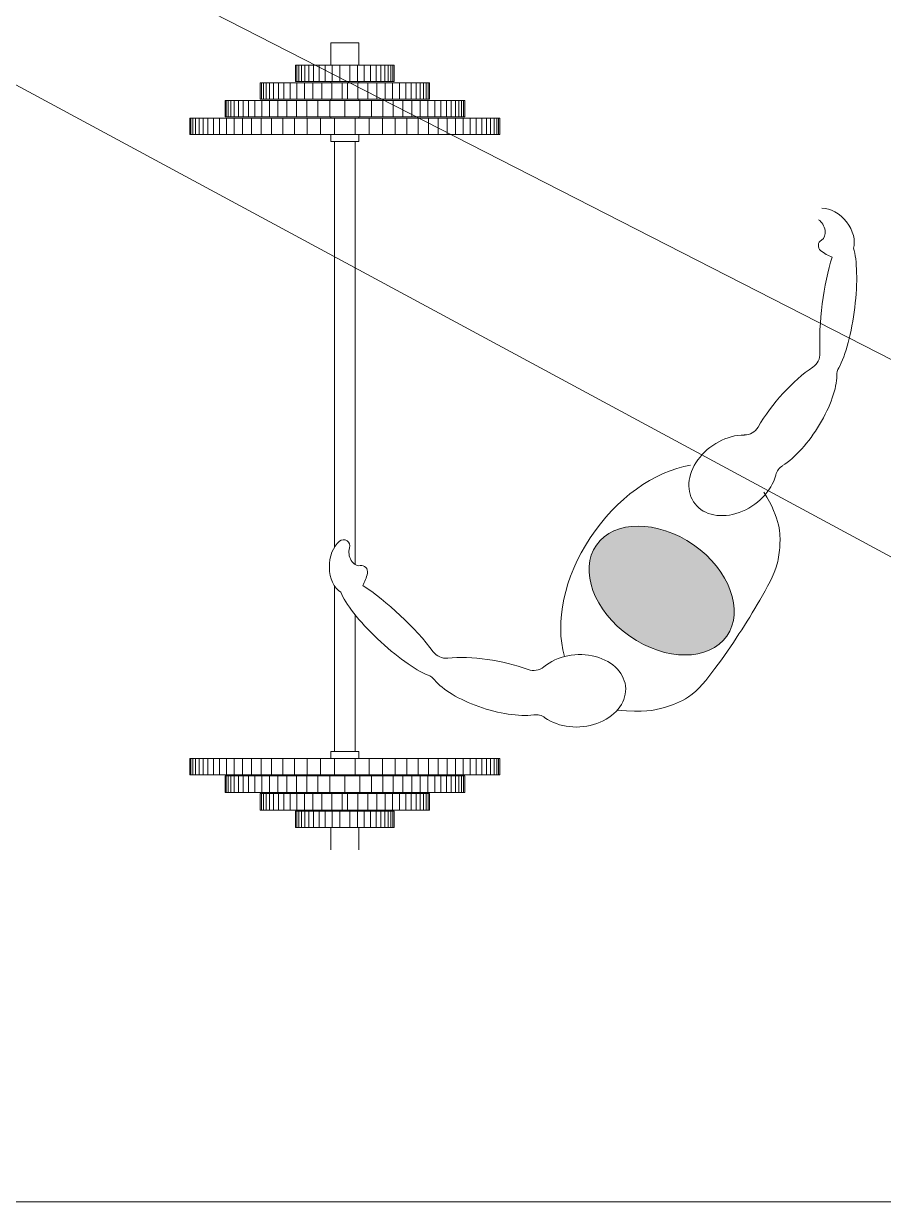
# Model space of a CAD drawing. Header units: metres. Extents: x -2 to 3328848, y -2 to 2725060.
# Drawn here: x 1663065.67 to 1663077.87, y 1362416.44 to 1362433.17 of the extents above; entities that cross this region are included whole.
import ezdxf

# ---------------------------------------------------------------- set-up
doc = ezdxf.new("R2010")
doc.units = ezdxf.units.M
doc.layers.get('0').update_dxf_attribs({"color": 253, "lineweight": 0})
for name, color, linetype, lineweight in [('ICT_TOMAS', 1, 'Continuous', 0), ('muebles', 253, 'Continuous', 0), ('NOFIJO', 253, 'Continuous', 0)]:
    doc.layers.add(name, color=color, linetype=linetype, lineweight=lineweight)

msp = doc.modelspace()

# ---------------------------------------------------------------- hatches: boundary and pattern name
at = {"linetype": 'Continuous'}
h = msp.add_hatch(color=256, dxfattribs=at)
edge = h.paths.add_edge_path()
edge.add_ellipse((1663074.72, 1362425.127), major_axis=(0.925, -0.646), ratio=0.700346, start_angle=0, end_angle=360)

# ---------------------------------------------------------------- linework, layer by layer
at = {"ltscale": 0.02}
msp.add_line((1663142.971, 1362416.443), (1662988.001, 1362416.46), dxfattribs=at)
at = {"linetype": 'Continuous'}
for centre, radius, start, end in [((1663077.033, 1362430.022), 0.09, 120.5309, 229.9141), ((1663076.741, 1362428.485), 0.225, 303.2807, 3.0365), ((1663077.43, 1362428.179), 0.225, 150.9896, 180.423), ((1663075.893, 1362427.56), 0.225, 269.8368, 330.0718), ((1663076.556, 1362426.709), 0.225, 122.3074, 165.0377), ((1663070.207, 1362425.758), 0.09, 342.436, 129.3293), ((1663070.458, 1362425.392), 0.09, 349.595, 98.9782), ((1663071.662, 1362424.391), 0.225, 216.4726, 276.2284), ((1663072.904, 1362424.217), 0.225, 249.4373, 309.6724), ((1663071.325, 1362423.717), 0.225, 39.0861, 68.5195), ((1663072.934, 1362423.139), 0.225, 54.4714, 97.2017)]:
    msp.add_arc(centre, radius, start, end, dxfattribs=at)
for centre, major_axis, ratio, start_param, end_param in [((1663077.117, 1362430.199), (-0.264, 0.307), 0.68048, 3.533026, 5.756961), ((1663076.907, 1362430.25), (0.075, -0.153), 0.730846, 6.340712, 8.543006), ((1663077.229, 1362429.129), (0.128, 0.961), 0.233809, 3.678872, 5.840224), ((1663077.229, 1362429.129), (0.127, 1.06), 0.221383, 0.835905, 2.236055), ((1663077.117, 1362430.199), (-0.264, 0.307), 0.68048, 8.088901, 8.590018), ((1663076.637, 1362427.608), (0.665, 0.788), 0.3457, 0.860123, 2.051551), ((1663076.637, 1362427.608), (0.49, 0.762), 0.376057, 3.821727, 5.76129), ((1663075.733, 1362426.762), (0.551, 0.39), 0.760418, 0.817247, 5.541544)]:
    msp.add_ellipse(centre, major_axis=major_axis, ratio=ratio, start_param=start_param, end_param=end_param, dxfattribs=at)
at = {"linetype": 'Continuous', "extrusion": (0, 0, -1)}
for centre, major_axis, ratio, start_param, end_param in [((1663074.782, 1362425.216), (-1.08, -1.545), 0.668353, 6.772108, 8.852252), ((1663070.281, 1362425.475), (0.008, 0.404), 0.68048, 3.533026, 5.756961), ((1663070.411, 1362425.648), (0.04, -0.166), 0.730846, 6.340712, 8.543006), ((1663070.281, 1362425.475), (0.008, 0.404), 0.68048, 8.088901, 8.590018), ((1663070.876, 1362424.578), (-0.772, 0.737), 0.221383, 0.835905, 2.236055), ((1663070.876, 1362424.578), (-0.71, 0.66), 0.233809, 3.678872, 5.840224), ((1663072.299, 1362423.781), (-1.014, 0.185), 0.3457, 0.860123, 2.051551), ((1663073.536, 1362423.704), (-0.673, -0.049), 0.760418, 0.817247, 5.541544), ((1663072.299, 1362423.781), (-0.863, 0.276), 0.376057, 3.821727, 5.76129)]:
    msp.add_ellipse(centre, major_axis=major_axis, ratio=ratio, start_param=start_param, end_param=end_param, dxfattribs=at)
at = {"linetype": 'Continuous'}
msp.add_ellipse((1663074.72, 1362425.127), major_axis=(0.925, -0.646), ratio=0.700346, dxfattribs=at)
msp.add_open_spline([(1663074.089, 1362423.428), (1663074.471, 1362423.394), (1663074.701, 1362423.441), (1663075.149, 1362423.598), (1663075.635, 1362424.212), (1663076.038, 1362424.848), (1663076.365, 1362425.434), (1663076.404, 1362425.781), (1663076.409, 1362426.133), (1663076.172, 1362426.523)], degree=3, knots=[0.0184162, 0.0184162, 0.0184162, 0.0184162, 0.0807454, 0.1249742, 0.1827895, 0.3115822, 0.3833877, 0.4196443, 0.4709363, 0.4709363, 0.4709363, 0.4709363], dxfattribs=at)
at = {"layer": 'ICT_TOMAS'}
for points in [[(1663002.708, 1362466.225), (1663084.996, 1362421.817)], [(1663004.008, 1362466.225), (1663090.879, 1362421.812)]]:
    msp.add_lwpolyline(points, dxfattribs=at)
at = {"layer": 'muebles'}
for p, q in [((1663070.028, 1362432.9), (1663070.028, 1362432.583)), ((1663070.028, 1362432.9), (1663070.424, 1362432.9)), ((1663070.326, 1362432.9), (1663070.126, 1362432.9)), ((1663070.424, 1362432.9), (1663070.424, 1362432.583)), ((1663069.526, 1362432.583), (1663069.526, 1362432.35)), ((1663069.526, 1362432.583), (1663070.326, 1362432.583)), ((1663069.543, 1362432.583), (1663069.543, 1362432.35)), ((1663069.571, 1362432.583), (1663069.571, 1362432.35)), ((1663069.609, 1362432.583), (1663069.609, 1362432.35)), ((1663069.657, 1362432.583), (1663069.657, 1362432.35)), ((1663069.715, 1362432.583), (1663069.715, 1362432.35)), ((1663069.783, 1362432.583), (1663069.783, 1362432.35)), ((1663069.861, 1362432.583), (1663069.861, 1362432.35)), ((1663069.949, 1362432.583), (1663069.949, 1362432.35)), ((1663070.047, 1362432.583), (1663070.047, 1362432.35)), ((1663070.926, 1362432.583), (1663070.126, 1362432.583)), ((1663070.155, 1362432.583), (1663070.155, 1362432.35)), ((1663070.296, 1362432.583), (1663070.296, 1362432.35)), ((1663070.404, 1362432.583), (1663070.404, 1362432.35)), ((1663070.502, 1362432.583), (1663070.502, 1362432.35)), ((1663070.59, 1362432.583), (1663070.59, 1362432.35)), ((1663070.668, 1362432.583), (1663070.668, 1362432.35)), ((1663070.736, 1362432.583), (1663070.736, 1362432.35)), ((1663070.794, 1362432.583), (1663070.794, 1362432.35)), ((1663070.842, 1362432.583), (1663070.842, 1362432.35)), ((1663070.88, 1362432.583), (1663070.88, 1362432.35)), ((1663070.908, 1362432.583), (1663070.908, 1362432.35)), ((1663070.926, 1362432.583), (1663070.926, 1362432.35)), ((1663070.226, 1362432.333), (1663069.026, 1362432.333)), ((1663069.026, 1362432.333), (1663069.026, 1362432.1)), ((1663069.043, 1362432.333), (1663069.043, 1362432.1)), ((1663069.071, 1362432.333), (1663069.071, 1362432.1)), ((1663069.109, 1362432.333), (1663069.109, 1362432.1)), ((1663069.157, 1362432.333), (1663069.157, 1362432.1)), ((1663069.215, 1362432.333), (1663069.215, 1362432.1)), ((1663069.283, 1362432.333), (1663069.283, 1362432.1)), ((1663069.361, 1362432.333), (1663069.361, 1362432.1)), ((1663069.449, 1362432.333), (1663069.449, 1362432.1)), ((1663070.226, 1362432.35), (1663069.526, 1362432.35)), ((1663069.547, 1362432.333), (1663069.547, 1362432.1)), ((1663069.655, 1362432.333), (1663069.655, 1362432.1)), ((1663069.773, 1362432.333), (1663069.773, 1362432.1)), ((1663069.901, 1362432.333), (1663069.901, 1362432.1)), ((1663070.028, 1362432.35), (1663070.028, 1362432.333)), ((1663070.039, 1362432.333), (1663070.039, 1362432.1)), ((1663070.126, 1362432.35), (1663070.326, 1362432.35)), ((1663070.326, 1362432.35), (1663070.126, 1362432.35)), ((1663070.187, 1362432.333), (1663070.187, 1362432.1)), ((1663070.226, 1362432.35), (1663070.926, 1362432.35)), ((1663070.226, 1362432.333), (1663071.426, 1362432.333)), ((1663070.264, 1362432.333), (1663070.264, 1362432.1)), ((1663070.412, 1362432.333), (1663070.412, 1362432.1)), ((1663070.424, 1362432.35), (1663070.424, 1362432.333)), ((1663070.55, 1362432.333), (1663070.55, 1362432.1)), ((1663070.678, 1362432.333), (1663070.678, 1362432.1)), ((1663070.796, 1362432.333), (1663070.796, 1362432.1)), ((1663070.904, 1362432.333), (1663070.904, 1362432.1)), ((1663071.002, 1362432.333), (1663071.002, 1362432.1)), ((1663071.09, 1362432.333), (1663071.09, 1362432.1)), ((1663071.168, 1362432.333), (1663071.168, 1362432.1)), ((1663071.236, 1362432.333), (1663071.236, 1362432.1)), ((1663071.294, 1362432.333), (1663071.294, 1362432.1)), ((1663071.342, 1362432.333), (1663071.342, 1362432.1)), ((1663071.38, 1362432.333), (1663071.38, 1362432.1)), ((1663071.408, 1362432.333), (1663071.408, 1362432.1)), ((1663071.426, 1362432.333), (1663071.426, 1362432.1)), ((1663068.526, 1362432.083), (1663068.526, 1362431.85)), ((1663069.026, 1362432.083), (1663068.526, 1362432.083)), ((1663068.543, 1362432.083), (1663068.543, 1362431.85)), ((1663068.571, 1362432.083), (1663068.571, 1362431.85)), ((1663068.609, 1362432.083), (1663068.609, 1362431.85)), ((1663068.657, 1362432.083), (1663068.657, 1362431.85)), ((1663068.715, 1362432.083), (1663068.715, 1362431.85)), ((1663068.783, 1362432.083), (1663068.783, 1362431.85)), ((1663068.861, 1362432.083), (1663068.861, 1362431.85)), ((1663068.949, 1362432.083), (1663068.949, 1362431.85)), ((1663070.226, 1362432.1), (1663069.026, 1362432.1)), ((1663070.226, 1362432.083), (1663069.026, 1362432.083)), ((1663069.047, 1362432.083), (1663069.047, 1362431.85)), ((1663069.155, 1362432.083), (1663069.155, 1362431.85)), ((1663069.273, 1362432.083), (1663069.273, 1362431.85)), ((1663069.401, 1362432.083), (1663069.401, 1362431.85)), ((1663069.539, 1362432.083), (1663069.539, 1362431.85)), ((1663069.687, 1362432.083), (1663069.687, 1362431.85)), ((1663069.845, 1362432.083), (1663069.845, 1362431.85)), ((1663070.013, 1362432.083), (1663070.013, 1362431.85)), ((1663070.028, 1362432.1), (1663070.028, 1362432.083)), ((1663070.226, 1362432.1), (1663071.426, 1362432.1)), ((1663070.226, 1362432.083), (1663071.426, 1362432.083)), ((1663070.226, 1362432.083), (1663070.226, 1362431.85)), ((1663070.424, 1362432.1), (1663070.424, 1362432.083)), ((1663070.438, 1362432.083), (1663070.438, 1362431.85)), ((1663070.606, 1362432.083), (1663070.606, 1362431.85)), ((1663070.764, 1362432.083), (1663070.764, 1362431.85)), ((1663070.912, 1362432.083), (1663070.912, 1362431.85)), ((1663071.05, 1362432.083), (1663071.05, 1362431.85)), ((1663071.178, 1362432.083), (1663071.178, 1362431.85)), ((1663071.296, 1362432.083), (1663071.296, 1362431.85)), ((1663071.404, 1362432.083), (1663071.404, 1362431.85)), ((1663071.426, 1362432.083), (1663071.926, 1362432.083)), ((1663071.502, 1362432.083), (1663071.502, 1362431.85)), ((1663071.59, 1362432.083), (1663071.59, 1362431.85)), ((1663071.668, 1362432.083), (1663071.668, 1362431.85)), ((1663071.736, 1362432.083), (1663071.736, 1362431.85)), ((1663071.794, 1362432.083), (1663071.794, 1362431.85)), ((1663071.842, 1362432.083), (1663071.842, 1362431.85)), ((1663071.88, 1362432.083), (1663071.88, 1362431.85)), ((1663071.908, 1362432.083), (1663071.908, 1362431.85)), ((1663071.926, 1362432.083), (1663071.926, 1362431.85)), ((1663068.526, 1362431.833), (1663068.026, 1362431.833)), ((1663068.071, 1362431.833), (1663068.071, 1362431.6)), ((1663068.109, 1362431.833), (1663068.109, 1362431.6)), ((1663068.157, 1362431.833), (1663068.157, 1362431.6)), ((1663068.215, 1362431.833), (1663068.215, 1362431.6)), ((1663068.283, 1362431.833), (1663068.283, 1362431.6)), ((1663068.361, 1362431.833), (1663068.361, 1362431.6)), ((1663068.449, 1362431.833), (1663068.449, 1362431.6)), ((1663069.026, 1362431.85), (1663068.526, 1362431.85)), ((1663069.026, 1362431.833), (1663068.526, 1362431.833)), ((1663068.547, 1362431.833), (1663068.547, 1362431.6)), ((1663068.655, 1362431.833), (1663068.655, 1362431.6)), ((1663068.773, 1362431.833), (1663068.773, 1362431.6)), ((1663068.901, 1362431.833), (1663068.901, 1362431.6)), ((1663070.226, 1362431.85), (1663069.026, 1362431.85)), ((1663070.226, 1362431.833), (1663069.026, 1362431.833)), ((1663069.039, 1362431.833), (1663069.039, 1362431.6)), ((1663069.187, 1362431.833), (1663069.187, 1362431.6)), ((1663069.345, 1362431.833), (1663069.345, 1362431.6)), ((1663069.513, 1362431.833), (1663069.513, 1362431.6)), ((1663069.691, 1362431.833), (1663069.691, 1362431.6)), ((1663069.879, 1362431.833), (1663069.879, 1362431.6)), ((1663070.028, 1362431.85), (1663070.028, 1362431.833)), ((1663070.077, 1362431.833), (1663070.077, 1362431.6)), ((1663070.226, 1362431.85), (1663071.426, 1362431.85)), ((1663070.226, 1362431.833), (1663071.426, 1362431.833)), ((1663070.374, 1362431.833), (1663070.374, 1362431.6)), ((1663070.424, 1362431.85), (1663070.424, 1362431.833)), ((1663070.572, 1362431.833), (1663070.572, 1362431.6)), ((1663070.76, 1362431.833), (1663070.76, 1362431.6)), ((1663070.938, 1362431.833), (1663070.938, 1362431.6)), ((1663071.106, 1362431.833), (1663071.106, 1362431.6)), ((1663071.264, 1362431.833), (1663071.264, 1362431.6)), ((1663071.412, 1362431.833), (1663071.412, 1362431.6)), ((1663071.426, 1362431.85), (1663071.926, 1362431.85)), ((1663071.426, 1362431.833), (1663071.926, 1362431.833)), ((1663071.55, 1362431.833), (1663071.55, 1362431.6)), ((1663071.678, 1362431.833), (1663071.678, 1362431.6)), ((1663071.796, 1362431.833), (1663071.796, 1362431.6)), ((1663071.904, 1362431.833), (1663071.904, 1362431.6)), ((1663071.926, 1362431.833), (1663072.426, 1362431.833)), ((1663072.002, 1362431.833), (1663072.002, 1362431.6)), ((1663072.09, 1362431.833), (1663072.09, 1362431.6)), ((1663072.168, 1362431.833), (1663072.168, 1362431.6)), ((1663072.236, 1362431.833), (1663072.236, 1362431.6)), ((1663072.294, 1362431.833), (1663072.294, 1362431.6)), ((1663072.342, 1362431.833), (1663072.342, 1362431.6)), ((1663072.38, 1362431.833), (1663072.38, 1362431.6)), ((1663072.408, 1362431.833), (1663072.408, 1362431.6)), ((1663072.426, 1362431.833), (1663072.426, 1362431.6)), ((1663069.026, 1362431.6), (1663068.026, 1362431.6)), ((1663070.226, 1362431.6), (1663069.026, 1362431.6)), ((1663070.028, 1362431.502), (1663070.028, 1362431.6)), ((1663070.226, 1362431.502), (1663070.028, 1362431.502)), ((1663070.078, 1362431.502), (1663070.078, 1362425.743)), ((1663070.078, 1362425.743), (1663070.078, 1362431.502)), ((1663070.078, 1362425.743), (1663070.078, 1362431.502)), ((1663070.226, 1362431.6), (1663071.426, 1362431.6)), ((1663070.226, 1362431.502), (1663070.424, 1362431.502)), ((1663070.374, 1362425.496), (1663070.374, 1362431.502)), ((1663070.374, 1362425.496), (1663070.374, 1362431.502)), ((1663070.424, 1362431.502), (1663070.424, 1362431.6)), ((1663071.426, 1362431.6), (1663072.426, 1362431.6)), ((1663070.078, 1362430.828), (1663070.078, 1362425.743)), ((1663070.374, 1362430.828), (1663070.374, 1362425.496)), ((1663070.374, 1362430.828), (1663070.374, 1362425.496)), ((1663070.078, 1362422.843), (1663070.078, 1362425.198)), ((1663070.078, 1362425.198), (1663070.078, 1362422.843)), ((1663070.078, 1362425.198), (1663070.078, 1362422.843)), ((1663070.374, 1362424.781), (1663070.374, 1362422.843)), ((1663070.374, 1362424.781), (1663070.374, 1362422.843)), ((1663070.226, 1362422.843), (1663070.028, 1362422.843)), ((1663070.028, 1362422.843), (1663070.028, 1362422.745)), ((1663070.226, 1362422.843), (1663070.028, 1362422.843)), ((1663070.028, 1362422.843), (1663070.028, 1362422.745)), ((1663070.226, 1362422.843), (1663070.424, 1362422.843)), ((1663070.226, 1362422.843), (1663070.424, 1362422.843)), ((1663070.424, 1362422.843), (1663070.424, 1362422.745)), ((1663070.424, 1362422.843), (1663070.424, 1362422.745)), ((1663069.026, 1362422.745), (1663068.026, 1362422.745)), ((1663068.026, 1362422.512), (1663068.026, 1362422.745)), ((1663069.026, 1362422.745), (1663068.026, 1362422.745)), ((1663068.026, 1362422.512), (1663068.026, 1362422.745)), ((1663068.043, 1362422.512), (1663068.043, 1362422.745)), ((1663068.043, 1362422.512), (1663068.043, 1362422.745)), ((1663068.071, 1362422.512), (1663068.071, 1362422.745)), ((1663068.071, 1362422.512), (1663068.071, 1362422.745)), ((1663068.109, 1362422.512), (1663068.109, 1362422.745)), ((1663068.109, 1362422.512), (1663068.109, 1362422.745)), ((1663068.157, 1362422.512), (1663068.157, 1362422.745)), ((1663068.157, 1362422.512), (1663068.157, 1362422.745)), ((1663068.215, 1362422.512), (1663068.215, 1362422.745)), ((1663068.215, 1362422.512), (1663068.215, 1362422.745)), ((1663068.283, 1362422.512), (1663068.283, 1362422.745)), ((1663068.283, 1362422.512), (1663068.283, 1362422.745)), ((1663068.361, 1362422.512), (1663068.361, 1362422.745)), ((1663068.361, 1362422.512), (1663068.361, 1362422.745)), ((1663068.449, 1362422.512), (1663068.449, 1362422.745)), ((1663068.449, 1362422.512), (1663068.449, 1362422.745)), ((1663068.547, 1362422.512), (1663068.547, 1362422.745)), ((1663068.547, 1362422.512), (1663068.547, 1362422.745)), ((1663068.655, 1362422.512), (1663068.655, 1362422.745)), ((1663068.655, 1362422.512), (1663068.655, 1362422.745)), ((1663068.773, 1362422.512), (1663068.773, 1362422.745)), ((1663068.773, 1362422.512), (1663068.773, 1362422.745)), ((1663068.901, 1362422.512), (1663068.901, 1362422.745)), ((1663068.901, 1362422.512), (1663068.901, 1362422.745)), ((1663070.226, 1362422.745), (1663069.026, 1362422.745)), ((1663070.226, 1362422.745), (1663069.026, 1362422.745)), ((1663069.039, 1362422.512), (1663069.039, 1362422.745)), ((1663069.039, 1362422.512), (1663069.039, 1362422.745)), ((1663069.187, 1362422.512), (1663069.187, 1362422.745)), ((1663069.187, 1362422.512), (1663069.187, 1362422.745)), ((1663069.345, 1362422.512), (1663069.345, 1362422.745)), ((1663069.345, 1362422.512), (1663069.345, 1362422.745)), ((1663069.513, 1362422.512), (1663069.513, 1362422.745)), ((1663069.513, 1362422.512), (1663069.513, 1362422.745)), ((1663069.691, 1362422.512), (1663069.691, 1362422.745)), ((1663069.879, 1362422.512), (1663069.879, 1362422.745)), ((1663070.077, 1362422.512), (1663070.077, 1362422.745)), ((1663070.077, 1362422.512), (1663070.077, 1362422.745)), ((1663070.226, 1362422.745), (1663071.426, 1362422.745)), ((1663070.226, 1362422.745), (1663071.426, 1362422.745)), ((1663070.374, 1362422.512), (1663070.374, 1362422.745)), ((1663070.374, 1362422.512), (1663070.374, 1362422.745)), ((1663070.572, 1362422.512), (1663070.572, 1362422.745)), ((1663070.76, 1362422.512), (1663070.76, 1362422.745)), ((1663070.76, 1362422.512), (1663070.76, 1362422.745)), ((1663070.938, 1362422.512), (1663070.938, 1362422.745)), ((1663070.938, 1362422.512), (1663070.938, 1362422.745)), ((1663071.106, 1362422.512), (1663071.106, 1362422.745)), ((1663071.106, 1362422.512), (1663071.106, 1362422.745)), ((1663071.264, 1362422.512), (1663071.264, 1362422.745)), ((1663071.264, 1362422.512), (1663071.264, 1362422.745)), ((1663071.412, 1362422.512), (1663071.412, 1362422.745)), ((1663071.412, 1362422.512), (1663071.412, 1362422.745)), ((1663071.426, 1362422.745), (1663072.426, 1362422.745)), ((1663071.426, 1362422.745), (1663072.426, 1362422.745)), ((1663071.55, 1362422.512), (1663071.55, 1362422.745)), ((1663071.55, 1362422.512), (1663071.55, 1362422.745)), ((1663071.678, 1362422.512), (1663071.678, 1362422.745)), ((1663071.678, 1362422.512), (1663071.678, 1362422.745)), ((1663071.796, 1362422.512), (1663071.796, 1362422.745)), ((1663071.796, 1362422.512), (1663071.796, 1362422.745)), ((1663071.904, 1362422.512), (1663071.904, 1362422.745)), ((1663071.904, 1362422.512), (1663071.904, 1362422.745)), ((1663072.002, 1362422.512), (1663072.002, 1362422.745)), ((1663072.002, 1362422.512), (1663072.002, 1362422.745)), ((1663072.09, 1362422.512), (1663072.09, 1362422.745)), ((1663072.09, 1362422.512), (1663072.09, 1362422.745)), ((1663072.168, 1362422.512), (1663072.168, 1362422.745)), ((1663072.168, 1362422.512), (1663072.168, 1362422.745)), ((1663072.236, 1362422.512), (1663072.236, 1362422.745)), ((1663072.236, 1362422.512), (1663072.236, 1362422.745)), ((1663072.294, 1362422.512), (1663072.294, 1362422.745)), ((1663072.294, 1362422.512), (1663072.294, 1362422.745)), ((1663072.342, 1362422.512), (1663072.342, 1362422.745)), ((1663072.342, 1362422.512), (1663072.342, 1362422.745)), ((1663072.38, 1362422.512), (1663072.38, 1362422.745)), ((1663072.38, 1362422.512), (1663072.38, 1362422.745)), ((1663072.408, 1362422.512), (1663072.408, 1362422.745)), ((1663072.408, 1362422.512), (1663072.408, 1362422.745)), ((1663072.426, 1362422.512), (1663072.426, 1362422.745)), ((1663072.426, 1362422.512), (1663072.426, 1362422.745)), ((1663068.526, 1362422.512), (1663068.026, 1362422.512)), ((1663068.526, 1362422.512), (1663068.026, 1362422.512)), ((1663069.026, 1362422.512), (1663068.526, 1362422.512)), ((1663069.026, 1362422.512), (1663068.526, 1362422.512)), ((1663069.026, 1362422.495), (1663068.526, 1362422.495)), ((1663068.526, 1362422.262), (1663068.526, 1362422.495)), ((1663069.026, 1362422.495), (1663068.526, 1362422.495)), ((1663068.526, 1362422.262), (1663068.526, 1362422.495)), ((1663068.543, 1362422.262), (1663068.543, 1362422.495)), ((1663068.543, 1362422.262), (1663068.543, 1362422.495)), ((1663068.571, 1362422.262), (1663068.571, 1362422.495)), ((1663068.571, 1362422.262), (1663068.571, 1362422.495)), ((1663068.609, 1362422.262), (1663068.609, 1362422.495)), ((1663068.609, 1362422.262), (1663068.609, 1362422.495)), ((1663068.657, 1362422.262), (1663068.657, 1362422.495)), ((1663068.657, 1362422.262), (1663068.657, 1362422.495)), ((1663068.715, 1362422.262), (1663068.715, 1362422.495)), ((1663068.715, 1362422.262), (1663068.715, 1362422.495)), ((1663068.783, 1362422.262), (1663068.783, 1362422.495)), ((1663068.783, 1362422.262), (1663068.783, 1362422.495)), ((1663068.861, 1362422.262), (1663068.861, 1362422.495)), ((1663068.861, 1362422.262), (1663068.861, 1362422.495)), ((1663068.949, 1362422.262), (1663068.949, 1362422.495)), ((1663068.949, 1362422.262), (1663068.949, 1362422.495)), ((1663070.226, 1362422.512), (1663069.026, 1362422.512)), ((1663070.226, 1362422.512), (1663069.026, 1362422.512)), ((1663070.226, 1362422.495), (1663069.026, 1362422.495)), ((1663070.226, 1362422.495), (1663069.026, 1362422.495)), ((1663069.047, 1362422.262), (1663069.047, 1362422.495)), ((1663069.047, 1362422.262), (1663069.047, 1362422.495)), ((1663069.155, 1362422.262), (1663069.155, 1362422.495)), ((1663069.155, 1362422.262), (1663069.155, 1362422.495)), ((1663069.273, 1362422.262), (1663069.273, 1362422.495)), ((1663069.273, 1362422.262), (1663069.273, 1362422.495)), ((1663069.401, 1362422.262), (1663069.401, 1362422.495)), ((1663069.401, 1362422.262), (1663069.401, 1362422.495)), ((1663069.539, 1362422.262), (1663069.539, 1362422.495)), ((1663069.539, 1362422.262), (1663069.539, 1362422.495)), ((1663069.687, 1362422.262), (1663069.687, 1362422.495)), ((1663069.845, 1362422.262), (1663069.845, 1362422.495)), ((1663070.013, 1362422.262), (1663070.013, 1362422.495)), ((1663070.013, 1362422.262), (1663070.013, 1362422.495)), ((1663070.028, 1362422.495), (1663070.028, 1362422.512)), ((1663070.028, 1362422.495), (1663070.028, 1362422.512)), ((1663070.226, 1362422.512), (1663071.426, 1362422.512)), ((1663070.226, 1362422.512), (1663071.426, 1362422.512)), ((1663070.226, 1362422.495), (1663071.426, 1362422.495)), ((1663070.226, 1362422.495), (1663071.426, 1362422.495)), ((1663070.226, 1362422.262), (1663070.226, 1362422.495)), ((1663070.424, 1362422.495), (1663070.424, 1362422.512)), ((1663070.438, 1362422.262), (1663070.438, 1362422.495)), ((1663070.606, 1362422.262), (1663070.606, 1362422.495)), ((1663070.764, 1362422.262), (1663070.764, 1362422.495)), ((1663070.764, 1362422.262), (1663070.764, 1362422.495)), ((1663070.912, 1362422.262), (1663070.912, 1362422.495)), ((1663070.912, 1362422.262), (1663070.912, 1362422.495)), ((1663071.05, 1362422.262), (1663071.05, 1362422.495)), ((1663071.05, 1362422.262), (1663071.05, 1362422.495)), ((1663071.178, 1362422.262), (1663071.178, 1362422.495)), ((1663071.178, 1362422.262), (1663071.178, 1362422.495)), ((1663071.296, 1362422.262), (1663071.296, 1362422.495)), ((1663071.296, 1362422.262), (1663071.296, 1362422.495)), ((1663071.404, 1362422.262), (1663071.404, 1362422.495)), ((1663071.404, 1362422.262), (1663071.404, 1362422.495)), ((1663071.426, 1362422.512), (1663071.926, 1362422.512)), ((1663071.426, 1362422.512), (1663071.926, 1362422.512)), ((1663071.426, 1362422.495), (1663071.926, 1362422.495)), ((1663071.426, 1362422.495), (1663071.926, 1362422.495)), ((1663071.502, 1362422.262), (1663071.502, 1362422.495)), ((1663071.502, 1362422.262), (1663071.502, 1362422.495)), ((1663071.59, 1362422.262), (1663071.59, 1362422.495)), ((1663071.59, 1362422.262), (1663071.59, 1362422.495)), ((1663071.668, 1362422.262), (1663071.668, 1362422.495)), ((1663071.668, 1362422.262), (1663071.668, 1362422.495)), ((1663071.736, 1362422.262), (1663071.736, 1362422.495)), ((1663071.736, 1362422.262), (1663071.736, 1362422.495)), ((1663071.794, 1362422.262), (1663071.794, 1362422.495)), ((1663071.794, 1362422.262), (1663071.794, 1362422.495)), ((1663071.842, 1362422.262), (1663071.842, 1362422.495)), ((1663071.842, 1362422.262), (1663071.842, 1362422.495)), ((1663071.88, 1362422.262), (1663071.88, 1362422.495)), ((1663071.88, 1362422.262), (1663071.88, 1362422.495)), ((1663071.908, 1362422.262), (1663071.908, 1362422.495)), ((1663071.908, 1362422.262), (1663071.908, 1362422.495)), ((1663071.926, 1362422.512), (1663072.426, 1362422.512)), ((1663071.926, 1362422.512), (1663072.426, 1362422.512)), ((1663071.926, 1362422.262), (1663071.926, 1362422.495)), ((1663071.926, 1362422.262), (1663071.926, 1362422.495)), ((1663069.026, 1362422.262), (1663068.526, 1362422.262)), ((1663069.026, 1362422.262), (1663068.526, 1362422.262)), ((1663070.226, 1362422.262), (1663069.026, 1362422.262)), ((1663070.226, 1362422.262), (1663069.026, 1362422.262)), ((1663070.226, 1362422.245), (1663069.026, 1362422.245)), ((1663070.226, 1362422.245), (1663069.026, 1362422.245)), ((1663069.026, 1362422.012), (1663069.026, 1362422.245)), ((1663069.026, 1362422.012), (1663069.026, 1362422.245)), ((1663069.043, 1362422.012), (1663069.043, 1362422.245)), ((1663069.043, 1362422.012), (1663069.043, 1362422.245)), ((1663069.071, 1362422.012), (1663069.071, 1362422.245)), ((1663069.071, 1362422.012), (1663069.071, 1362422.245)), ((1663069.109, 1362422.012), (1663069.109, 1362422.245)), ((1663069.109, 1362422.012), (1663069.109, 1362422.245)), ((1663069.157, 1362422.012), (1663069.157, 1362422.245)), ((1663069.157, 1362422.012), (1663069.157, 1362422.245)), ((1663069.215, 1362422.012), (1663069.215, 1362422.245)), ((1663069.215, 1362422.012), (1663069.215, 1362422.245)), ((1663069.283, 1362422.012), (1663069.283, 1362422.245)), ((1663069.283, 1362422.012), (1663069.283, 1362422.245)), ((1663069.361, 1362422.012), (1663069.361, 1362422.245)), ((1663069.361, 1362422.012), (1663069.361, 1362422.245)), ((1663069.449, 1362422.012), (1663069.449, 1362422.245)), ((1663069.449, 1362422.012), (1663069.449, 1362422.245)), ((1663069.547, 1362422.012), (1663069.547, 1362422.245)), ((1663069.547, 1362422.012), (1663069.547, 1362422.245)), ((1663069.655, 1362422.012), (1663069.655, 1362422.245)), ((1663069.773, 1362422.012), (1663069.773, 1362422.245)), ((1663069.901, 1362422.012), (1663069.901, 1362422.245)), ((1663070.028, 1362422.245), (1663070.028, 1362422.262)), ((1663070.028, 1362422.245), (1663070.028, 1362422.262)), ((1663070.039, 1362422.012), (1663070.039, 1362422.245)), ((1663070.039, 1362422.012), (1663070.039, 1362422.245)), ((1663070.187, 1362422.012), (1663070.187, 1362422.245)), ((1663070.187, 1362422.012), (1663070.187, 1362422.245)), ((1663070.226, 1362422.262), (1663071.426, 1362422.262)), ((1663070.226, 1362422.262), (1663071.426, 1362422.262)), ((1663070.226, 1362422.245), (1663071.426, 1362422.245)), ((1663070.226, 1362422.245), (1663071.426, 1362422.245)), ((1663070.264, 1362422.012), (1663070.264, 1362422.245)), ((1663070.412, 1362422.012), (1663070.412, 1362422.245)), ((1663070.424, 1362422.245), (1663070.424, 1362422.262)), ((1663070.55, 1362422.012), (1663070.55, 1362422.245)), ((1663070.678, 1362422.012), (1663070.678, 1362422.245)), ((1663070.796, 1362422.012), (1663070.796, 1362422.245)), ((1663070.796, 1362422.012), (1663070.796, 1362422.245)), ((1663070.904, 1362422.012), (1663070.904, 1362422.245)), ((1663070.904, 1362422.012), (1663070.904, 1362422.245)), ((1663071.002, 1362422.012), (1663071.002, 1362422.245)), ((1663071.002, 1362422.012), (1663071.002, 1362422.245)), ((1663071.09, 1362422.012), (1663071.09, 1362422.245)), ((1663071.09, 1362422.012), (1663071.09, 1362422.245)), ((1663071.168, 1362422.012), (1663071.168, 1362422.245)), ((1663071.168, 1362422.012), (1663071.168, 1362422.245)), ((1663071.236, 1362422.012), (1663071.236, 1362422.245)), ((1663071.236, 1362422.012), (1663071.236, 1362422.245)), ((1663071.294, 1362422.012), (1663071.294, 1362422.245)), ((1663071.294, 1362422.012), (1663071.294, 1362422.245)), ((1663071.342, 1362422.012), (1663071.342, 1362422.245)), ((1663071.342, 1362422.012), (1663071.342, 1362422.245)), ((1663071.38, 1362422.012), (1663071.38, 1362422.245)), ((1663071.38, 1362422.012), (1663071.38, 1362422.245)), ((1663071.408, 1362422.012), (1663071.408, 1362422.245)), ((1663071.408, 1362422.012), (1663071.408, 1362422.245)), ((1663071.426, 1362422.262), (1663071.926, 1362422.262)), ((1663071.426, 1362422.262), (1663071.926, 1362422.262)), ((1663071.426, 1362422.012), (1663071.426, 1362422.245)), ((1663071.426, 1362422.012), (1663071.426, 1362422.245)), ((1663070.226, 1362422.012), (1663069.026, 1362422.012)), ((1663070.226, 1362422.012), (1663069.026, 1362422.012)), ((1663070.226, 1362421.995), (1663069.526, 1362421.995)), ((1663069.526, 1362421.762), (1663069.526, 1362421.995)), ((1663070.226, 1362421.995), (1663069.526, 1362421.995)), ((1663069.526, 1362421.762), (1663069.526, 1362421.995)), ((1663069.543, 1362421.762), (1663069.543, 1362421.995)), ((1663069.543, 1362421.762), (1663069.543, 1362421.995)), ((1663069.571, 1362421.762), (1663069.571, 1362421.995)), ((1663069.571, 1362421.762), (1663069.571, 1362421.995)), ((1663069.609, 1362421.762), (1663069.609, 1362421.995)), ((1663069.657, 1362421.762), (1663069.657, 1362421.995)), ((1663069.715, 1362421.762), (1663069.715, 1362421.995)), ((1663069.783, 1362421.762), (1663069.783, 1362421.995)), ((1663069.861, 1362421.762), (1663069.861, 1362421.995)), ((1663069.949, 1362421.762), (1663069.949, 1362421.995)), ((1663070.028, 1362421.995), (1663070.028, 1362422.012)), ((1663070.028, 1362421.995), (1663070.028, 1362422.012)), ((1663070.047, 1362421.762), (1663070.047, 1362421.995)), ((1663070.047, 1362421.762), (1663070.047, 1362421.995)), ((1663070.326, 1362421.995), (1663070.126, 1362421.995)), ((1663070.126, 1362421.995), (1663070.326, 1362421.995)), ((1663070.326, 1362421.995), (1663070.126, 1362421.995)), ((1663070.126, 1362421.995), (1663070.326, 1362421.995)), ((1663070.155, 1362421.762), (1663070.155, 1362421.995)), ((1663070.155, 1362421.762), (1663070.155, 1362421.995)), ((1663070.226, 1362422.012), (1663071.426, 1362422.012)), ((1663070.226, 1362422.012), (1663071.426, 1362422.012)), ((1663070.226, 1362421.995), (1663070.926, 1362421.995)), ((1663070.226, 1362421.995), (1663070.926, 1362421.995)), ((1663070.296, 1362421.762), (1663070.296, 1362421.995)), ((1663070.404, 1362421.762), (1663070.404, 1362421.995)), ((1663070.424, 1362421.995), (1663070.424, 1362422.012)), ((1663070.502, 1362421.762), (1663070.502, 1362421.995)), ((1663070.59, 1362421.762), (1663070.59, 1362421.995)), ((1663070.668, 1362421.762), (1663070.668, 1362421.995)), ((1663070.736, 1362421.762), (1663070.736, 1362421.995)), ((1663070.736, 1362421.762), (1663070.736, 1362421.995)), ((1663070.794, 1362421.762), (1663070.794, 1362421.995)), ((1663070.794, 1362421.762), (1663070.794, 1362421.995)), ((1663070.842, 1362421.762), (1663070.842, 1362421.995)), ((1663070.842, 1362421.762), (1663070.842, 1362421.995)), ((1663070.88, 1362421.762), (1663070.88, 1362421.995)), ((1663070.88, 1362421.762), (1663070.88, 1362421.995)), ((1663070.908, 1362421.762), (1663070.908, 1362421.995)), ((1663070.908, 1362421.762), (1663070.908, 1362421.995)), ((1663070.926, 1362421.762), (1663070.926, 1362421.995)), ((1663070.926, 1362421.762), (1663070.926, 1362421.995)), ((1663069.526, 1362421.762), (1663070.326, 1362421.762)), ((1663069.526, 1362421.762), (1663070.326, 1362421.762)), ((1663070.028, 1362421.445), (1663070.028, 1362421.762)), ((1663070.028, 1362421.445), (1663070.028, 1362421.762)), ((1663070.926, 1362421.762), (1663070.126, 1362421.762)), ((1663070.926, 1362421.762), (1663070.126, 1362421.762)), ((1663070.424, 1362421.445), (1663070.424, 1362421.762)), ((1663070.424, 1362421.445), (1663070.424, 1362421.762))]:
    msp.add_line(p, q, dxfattribs=at)
at = {"layer": 'NOFIJO'}
for p, q in [((1663068.026, 1362431.833), (1663068.026, 1362431.6)), ((1663068.043, 1362431.833), (1663068.043, 1362431.6)), ((1663070.078, 1362423.516), (1663070.078, 1362425.198)), ((1663070.374, 1362423.516), (1663070.374, 1362424.781)), ((1663070.374, 1362423.516), (1663070.374, 1362424.781))]:
    msp.add_line(p, q, dxfattribs=at)

doc.saveas('drawing.dxf')
